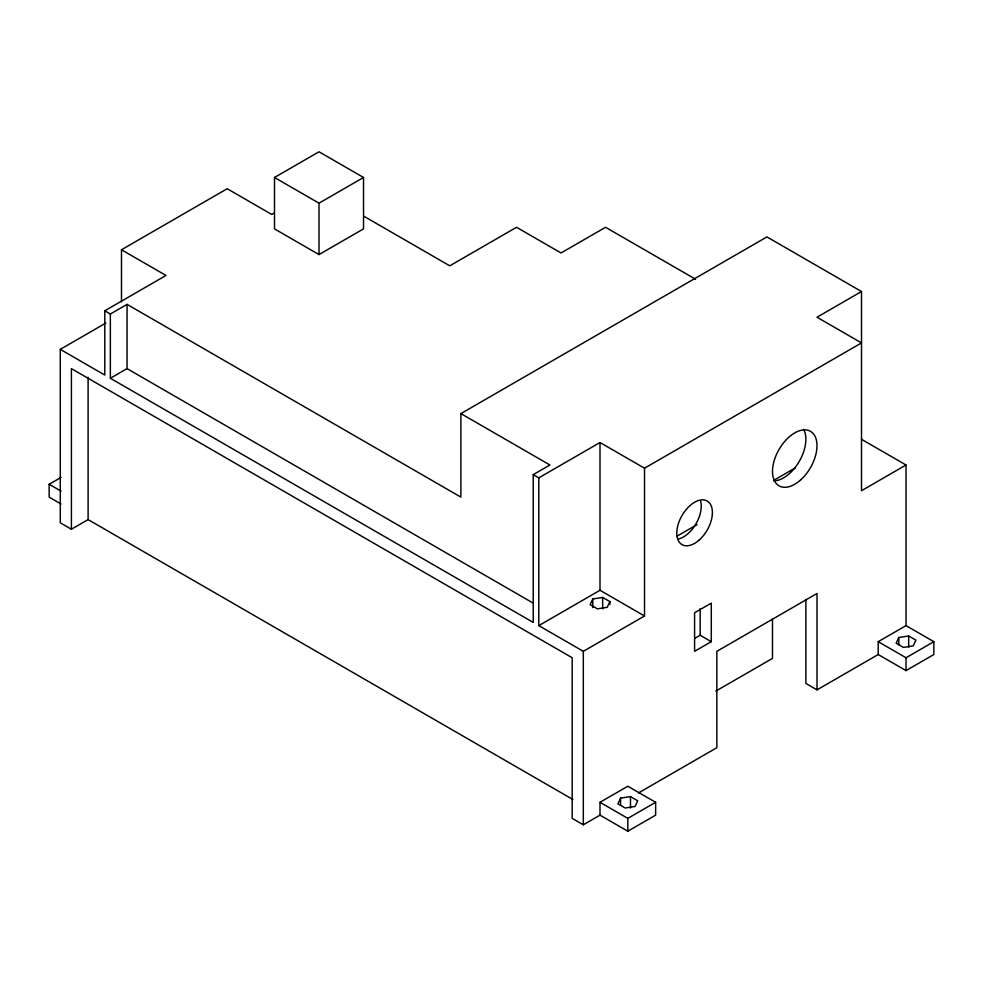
<?xml version="1.0" encoding="UTF-8"?>
<svg xmlns="http://www.w3.org/2000/svg" width="983" height="983" viewBox="0 0 983 983"><rect width="100%" height="100%" fill="white"/><g stroke="black" fill="none" stroke-linecap="round" stroke-linejoin="round"><path stroke-width="1.47" d="M592.774 598.954L590.119 604.656L597.357 608.833L607.236 607.31L609.878 601.608L602.653 597.431L592.774 598.954L592.774 607.519M620.592 798.135L617.938 803.836L625.176 808.014L635.055 806.478L637.697 800.776L630.472 796.599L620.592 798.135L620.592 805.274M898.794 637.512L896.152 643.214L903.377 647.392L913.268 645.856L915.91 640.154L908.673 635.976L898.794 637.512L898.794 644.651M121.487 301.769L121.487 249.768L227.208 188.724L271.713 214.429L274.331 212.918M274.503 177.481L319.008 151.787L363.526 177.481L363.526 228.879L319.008 254.585L274.503 228.879L274.503 177.481L319.008 203.186L363.526 177.481M572.929 799.523L88.114 519.602L71.403 529.247L60.282 522.821L60.282 349.346L104.788 375.051L104.788 310.8L165.992 275.461L121.487 249.768M104.788 310.8L110.354 314.007L127.053 304.374L460.892 497.115L460.892 413.597L766.924 236.915L861.513 291.521L861.513 490.701L906.031 464.996L906.031 625.618L933.85 641.678L933.85 654.531L906.031 670.59L878.212 654.531L817.008 689.869L805.876 683.443L805.876 599.311M60.282 349.346L105.857 323.038M110.354 314.007L110.354 378.258L127.053 368.625L532.639 602.788M61.069 504.009L49.15 497.128L49.15 484.275L61.069 477.394M110.354 378.258L533.228 622.411L533.228 474.629L549.927 464.996L460.892 413.597M533.228 474.629L538.795 477.849L599.999 442.51L644.516 468.203L861.513 342.92L817.008 317.226L861.513 291.521M677.189 536.079L697.107 524.578M774.088 480.134L795.333 467.871M538.795 477.849L538.795 625.618L599.999 590.279L644.516 615.985L644.516 468.203M538.795 625.618L583.312 651.324L644.516 615.985M695.018 638.225L700.154 635.251L711.287 641.678L711.287 603.132L694.588 612.765L694.588 651.324L711.287 641.678M715.821 691.098L772.491 658.389L772.491 618.872M599.999 815.153L599.999 802.3L627.818 786.24L655.636 802.3L655.636 815.153L627.818 831.213L599.999 815.153L583.312 824.786L572.18 818.372L572.18 657.738L71.403 368.625L71.403 529.247M878.212 654.531L878.212 641.678L906.031 625.618M638.446 792.949L716.853 747.694L716.853 651.324L817.008 593.499L817.008 689.869M599.999 802.3L627.818 818.372L655.636 802.3M878.212 641.678L906.031 657.75L933.85 641.678M695.509 279.197L605.565 227.282L561.047 252.975L516.542 227.282L449.772 265.828L363.833 216.211M861.513 439.303L906.031 464.996M49.15 484.275L61.069 491.156M908.673 635.976L908.673 647.404M906.031 657.75L906.031 670.59M700.154 608.563L700.154 635.251M630.472 796.599L630.472 808.026M627.818 818.372L627.818 831.213M609.878 601.608L609.878 604.459M602.653 597.431L602.653 608.846M599.999 442.51L599.999 590.279M583.312 651.324L583.312 824.786M319.008 203.186L319.008 254.585M127.053 304.374L127.053 368.625M88.101 377.337L88.114 519.602M700.658 501.146A25.177 14.536 -60 0 1 678.86 538.917M803.578 429.252A31.481 18.173 -60 0 1 799.351 461.236A31.481 18.173 -60 0 1 773.768 480.884M699.196 540.023A25.177 14.536 -60 0 0 707.182 501.011A25.177 14.536 -60 0 0 677.398 527.429A25.177 14.536 -60 0 0 699.196 540.023M800.506 480.073A31.481 18.173 -60 0 0 810.484 431.316A31.481 18.173 -60 0 0 773.252 464.332A31.481 18.173 -60 0 0 800.506 480.073"/></g></svg>
